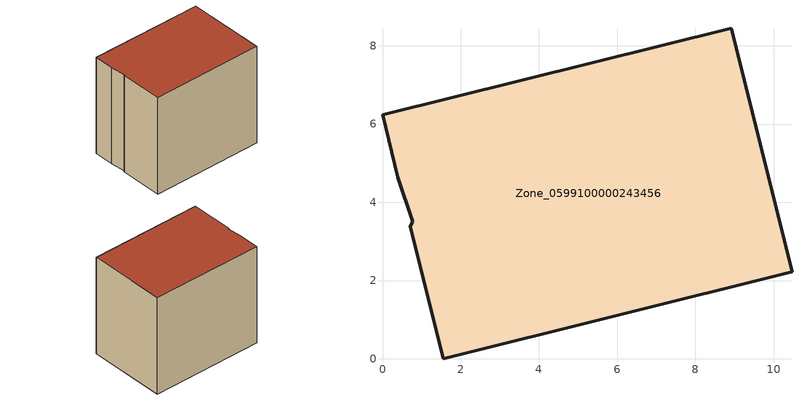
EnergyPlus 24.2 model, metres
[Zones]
Zone_0599100000243456
 floor ground (C_G): 0.77,3.5 0.4,4.65 0,6.24 8.92,8.45 10.47,2.23 1.55,0 0.71,3.39 z0
 wall outside (C_F): 10.47,2.23 8.92,8.45 0,6.24 0.4,4.65 0.77,3.5 0.71,3.39 1.55,0 10.47,2.23 z0:8.24
 roof outside (C_R): 0.4,4.65 0.77,3.5 0.71,3.39 1.55,0 10.47,2.23 8.92,8.45 0,6.24 z8.24
[BUILDING]
Pand.0599100000243456: North Axis=0; Terrain=City; Loads Convergence Tolerance Value=0.04; Temperature Convergence Tolerance Value=0.4; Solar Distribution=FullExterior; Maximum Number of Warmup Days=25; Minimum Number of Warmup Days=1
[Site:Location]
Rotterdam.The.Hague.AP_ZH_NLD Design_Conditions: Latitude=51.96; Longitude=4.45; Time Zone=1; Elevation=-4.5
[SITE:GROUNDTEMPERATURE:BUILDINGSURFACE]
18, 18, 18, 18, 18, 18, 18, 18, 18, 18, 18, 18
[MATERIAL] Thermal Absorptance=0.9; Solar Absorptance=0.7; Visible Absorptance=0.7
Name | Roughness | Thickness | Conductivity | Density | Specific Heat
G.TC.1946-1964 | MediumSmooth | 0.15 | 1 | 540 | 1210
F.TC.1946-1964 | Rough | 0.3 | 0.857143 | 1920 | 840
R.TC.1946-1964 | MediumRough | 0.2 | 0.235294 | 1500 | 1000
[CONSTRUCTION]
C_G: G.TC.1946-1964
C_F: F.TC.1946-1964
C_R: R.TC.1946-1964
[ZONE]
Zone_0599100000243456: Type=1; Multiplier=1; Ceiling Height=Autocalculate; Volume=Autocalculate; Floor Area=autocalculate; Part of Total Floor Area=Yes
[ZONEINFILTRATION:DESIGNFLOWRATE]
Infil_Zone_0599100000243456: Zone or ZoneList or Space or SpaceList=Zone_0599100000243456; Schedule=AlwaysOn; Design Flow Rate Calculation Method=Flow/Area; Flow Rate per Floor Area=0.003; Constant Term Coefficient=1; Temperature Term Coefficient=0; Velocity Term Coefficient=0; Velocity Squared Term Coefficient=0
[HVACTEMPLATE:ZONE:IDEALLOADSAIRSYSTEM]
Zone_0599100000243456: Maximum Heating Supply Air Temperature=50; Minimum Cooling Supply Air Temperature=13; Maximum Heating Supply Air Humidity Ratio=0.0156; Minimum Cooling Supply Air Humidity Ratio=0.0077; Heating Limit=NoLimit; Cooling Limit=NoLimit; Dehumidification Control Type=ConstantSensibleHeatRatio; Cooling Sensible Heat Ratio=0.7; Dehumidification Setpoint=60; Humidification Control Type=None; Humidification Setpoint=30; Outdoor Air Method=None; Outdoor Air Flow Rate per Person=0.00944; Outdoor Air Flow Rate per Zone Floor Area=0; Outdoor Air Flow Rate per Zone=0; Demand Controlled Ventilation Type=None; Outdoor Air Economizer Type=NoEconomizer; Heat Recovery Type=None; Sensible Heat Recovery Effectiveness=0.7; Latent Heat Recovery Effectiveness=0.65
[ZONECONTROL:THERMOSTAT]
ThermostatControl_Zone_0599100000243456: Zone or ZoneList=Zone_0599100000243456; Control Type Schedule=DualSetpointControlType; Control 1=Thermostat_Zone_0599100000243456; Temperature Difference Between Cutout And Setpoint=0
[THERMOSTATSETPOINT:DUALSETPOINT]
Thermostat_Zone_0599100000243456: Heating Setpoint Temperature Schedule=HeatingSetpoint_Zone_0599100000243456; Cooling Setpoint Temperature Schedule=CoolingSetpoint_Zone_0599100000243456
[SCHEDULE:COMPACT]
HeatingSetpoint_Zone_0599100000243456: Through: 12/31, For: AllDays, Until: 24:00, 21
CoolingSetpoint_Zone_0599100000243456: Through: 12/31, For: AllDays, Until: 24:00, 24
DualSetpointControlType: Through: 12/31, For: AllDays, Until: 24:00, 4
AlwaysOn: Through: 12/31, For: AllDays, Until: 24:00, 1
